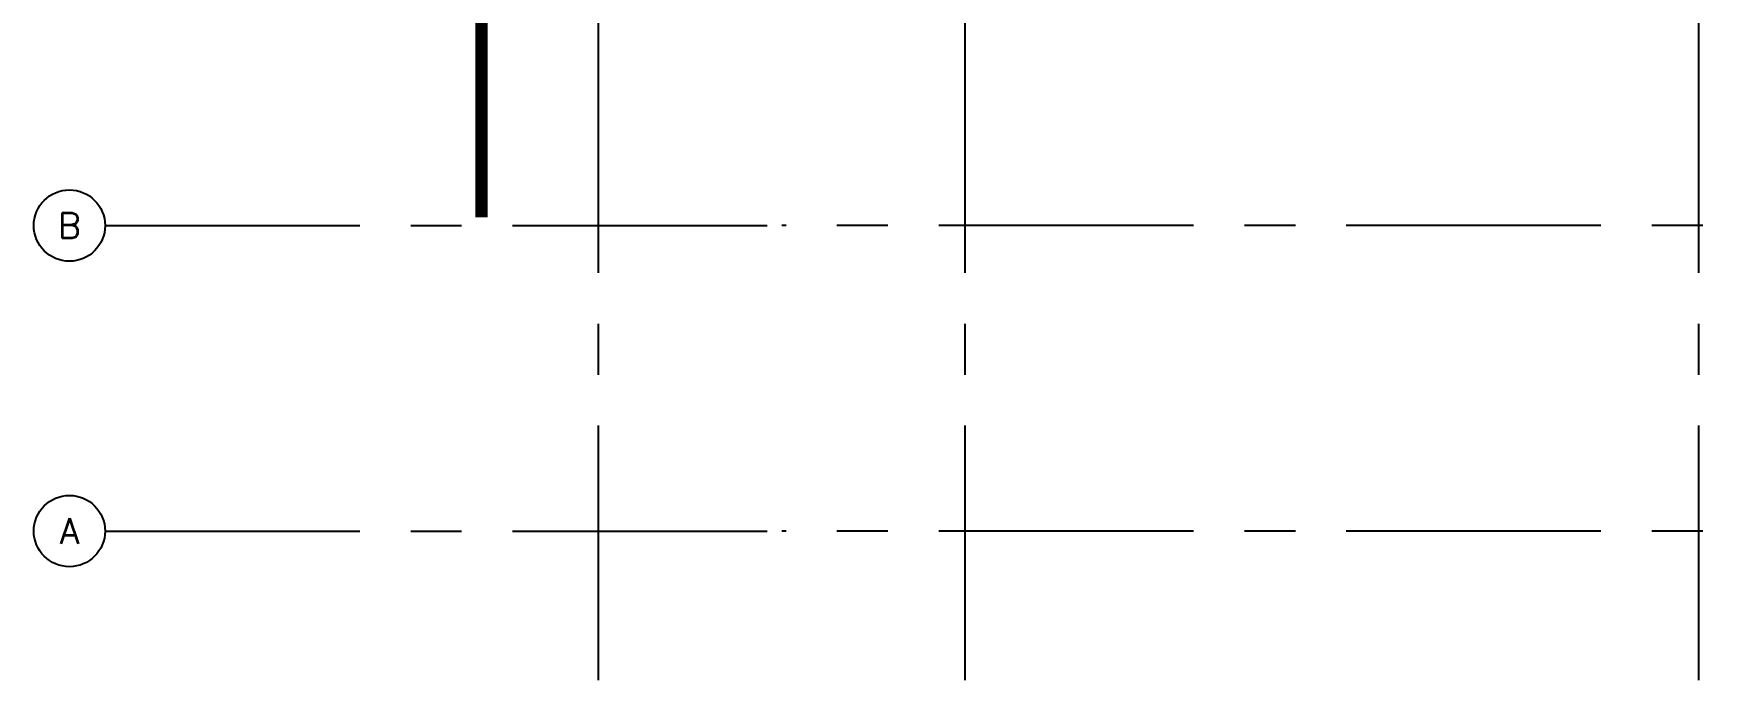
# Model space of a CAD drawing. Extents: x 417866231.7 to 417866328.5, y 43498046.7 to 43498124.2.
# Drawn here: x 417866231.69 to 417866248.29, y 43498046.72 to 43498053.07 of the extents above; entities that cross this region are included whole.
import ezdxf
from ezdxf.enums import TextEntityAlignment as Align

# ---------------------------------------------------------------- set-up
doc = ezdxf.new("R2010")
doc.units = 0
doc.header["$MEASUREMENT"] = 0
doc.linetypes.add('CENTER2', pattern=[1.125, 0.75, -0.125, 0.125, -0.125])
doc.linetypes.add('CENTERX2', pattern=[4, 2.5, -0.5, 0.5, -0.5])
for name, color, linetype in [('AX', 9, 'CONTINUOUS'), ('AX-CR', 7, 'CONTINUOUS'), ('AX-TXT', 2, 'CONTINUOUS'), ('AXES', 11, 'CENTERX2'), ('ELEV', 2, 'CONTINUOUS')]:
    doc.layers.add(name, color=color, linetype=linetype)
doc.styles.add('ROMANS', font='ROMANS.shx', dxfattribs={"width": 0.6})

# ---------------------------------------------------------------- blocks, each defined once
blk = doc.blocks.new('AXL')
at = {"layer": 'AX-CR'}
blk.add_circle((-350, 0), 350, dxfattribs=at)
at = {"layer": 'AX-TXT', "style": 'ROMANS'}
blk.add_attdef('AX', text='', height=250, dxfattribs=at).set_placement((-350, 0), align=Align.MIDDLE)

msp = doc.modelspace()

# ---------------------------------------------------------------- linework, layer by layer
at = {"layer": 'AXES'}
for p, q in [((417866237.239, 43498046.724), (417866237.239, 43498123.537)), ((417866240.839, 43498046.724), (417866240.839, 43498123.537)), ((417866248.039, 43498046.724), (417866248.039, 43498123.537)), ((417866232.394, 43498051.189), (417866239.039, 43498051.189)), ((417866307.079, 43498051.189), (417866239.039, 43498051.189)), ((417866232.394, 43498048.189), (417866239.039, 43498048.189)), ((417866307.079, 43498048.189), (417866239.039, 43498048.189))]:
    msp.add_line(p, q, dxfattribs=at)
at = {"layer": 'ELEV', "linetype": 'CENTER2', "const_width": 0.12}
msp.add_lwpolyline([(417866236.089, 43498051.27), (417866236.089, 43498114.809)], dxfattribs=at)

# ---------------------------------------------------------------- block references
at = {"layer": 'AX', "xscale": 0.0009999871253967285, "yscale": 0.001000002026557922, "zscale": 0.001}
for p, values in [((417866232.394, 43498051.189), {'AX': 'B'}), ((417866232.394, 43498048.189), {'AX': 'A'})]:
    msp.add_blockref('AXL', p, dxfattribs=at).add_auto_attribs(values)

doc.saveas('drawing.dxf')
